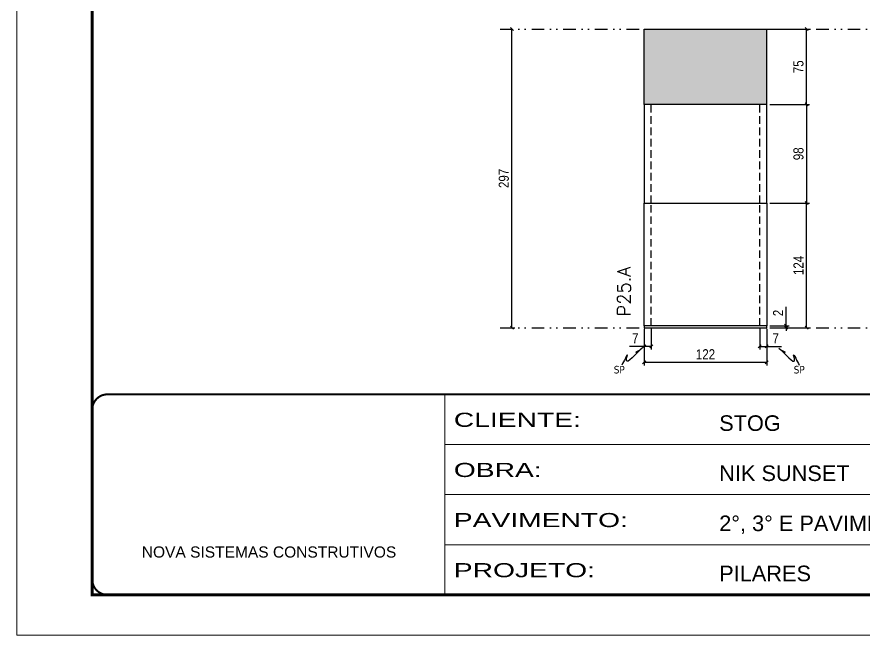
# Model space of a CAD drawing. Extents: x 808 to 7089, y -98 to 17032.
# Drawn here: x 2407 to 3250, y 7942 to 8557 of the extents above; entities that cross this region are included whole.
import ezdxf

# ---------------------------------------------------------------- set-up
doc = ezdxf.new("R2010")
doc.units = 0
for name, pattern in [('CONTINUO', [0]), ('DASHED', [0.75, 0.5, -0.25]), ('DIVIDE2', [0.625, 0.25, -0.125, 0, -0.125, 0, -0.125]), ('HIDDEN', [0.375, 0.25, -0.125])]:
    doc.linetypes.add(name, pattern=pattern)
for name, color, linetype in [('COTA', 241, 'Continuous'), ('Nível', 160, 'Continuous'), ('Painéis', 200, 'Continuous'), ('Sarrafo de Pressão', 42, 'HIDDEN'), ('texto', 7, 'Continuous')]:
    doc.layers.add(name, color=color, linetype=linetype)
for name, color, linetype, lineweight in [('Folhas', 255, 'Continuous', 9), ('SARRAFO DE PRESSAO', 251, 'DASHED', 9), ('Texto Seção', 7, 'Continuous', 15)]:
    doc.layers.add(name, color=color, linetype=linetype, lineweight=lineweight)
doc.styles.add('ARIAL', font='arial.ttf')
doc.styles.add('COTA TECNICA', font='techl___.ttf', dxfattribs={"height": 10})
doc.styles.add('COTA TECNICA-50', font='techl___.ttf', dxfattribs={"height": 10})
doc.styles.add('REGUA-120', font='ROMANS.shx', dxfattribs={"height": 15})
doc.styles.get("Standard").update_dxf_attribs({"font": 'arial.ttf'})
doc.styles.add('Tecnologia', font='')
doc.styles.get('Tecnologia').set_extended_font_data('Forgotten Futurist')
doc.dimstyles.new('COTA PAINEL-50', dxfattribs={"dimtxt": 10, "dimasz": 3, "dimexe": 3, "dimexo": 3, "dimgap": 3, "dimtad": 1, "dimdec": 1, "dimzin": 12, "dimdsep": 46, "dimtxsty": 'COTA TECNICA-50', "dimblk1": 'OBLIQUE', "dimblk2": 'OBLIQUE', "dimsah": 1, "dimcen": 0.9, "dimclrd": 4, "dimclre": 4, "dimclrt": 240, "dimadec": 1, "dimazin": 3, "dimtfac": 1, "dimtdec": 1, "dimtmove": 0, "dimatfit": 3, "dimfxl": 1, "dimtolj": 1, "dimtzin": 12, "dimarcsym": 0})
doc.dimstyles.new('PAINEL', dxfattribs={"dimtxt": 10, "dimasz": 3, "dimexe": 3, "dimexo": 3, "dimgap": 3, "dimtad": 1, "dimdec": 1, "dimzin": 12, "dimdsep": 46, "dimtxsty": 'COTA TECNICA', "dimblk1": 'OBLIQUE', "dimblk2": 'OBLIQUE', "dimsah": 1, "dimcen": 0.9, "dimclrd": 4, "dimclre": 4, "dimclrt": 240, "dimadec": 1, "dimazin": 3, "dimtfac": 1, "dimtdec": 1, "dimtmove": 0, "dimatfit": 3, "dimfxl": 1, "dimtolj": 1, "dimtzin": 12, "dimarcsym": 0})
doc.dimstyles.get("Standard").update_dxf_attribs({"dimtxt": 0.18, "dimasz": 0.18, "dimexe": 0.18, "dimexo": 0.0625, "dimgap": 0.09, "dimtad": 0, "dimtih": 1, "dimtoh": 1, "dimdec": 4, "dimzin": 0, "dimdsep": 46, "dimtxsty": 'Standard', "dimcen": 0.09, "dimadec": 0, "dimazin": 0, "dimtfac": 1, "dimtdec": 4, "dimtofl": 0, "dimtmove": 0, "dimatfit": 3, "dimfxl": 1, "dimtolj": 1, "dimtzin": 0, "dimarcsym": 0})

# ---------------------------------------------------------------- blocks, each defined once
blk = doc.blocks.new('9999999999')
at = {"color": 30, "linetype": 'CONTINUO'}
for p, q in [((98564.56, 34230.21), (98564.56, 34429.45)), ((98564.56, 34379.64), (99583.98, 34379.64)), ((98564.56, 34329.83), (99487.98, 34329.83)), ((98564.56, 34280.02), (99487.98, 34280.02))]:
    blk.add_line(p, q, dxfattribs=at)
at = {"color": 30, "linetype": 'CONTINUO', "const_width": 2}
blk.add_lwpolyline([(99583.98, 34230.21), (99583.98, 34414.45, 0.414214), (99568.98, 34429.45), (98228.98, 34429.45, 0.414214), (98213.98, 34414.45), (98213.98, 34245.21, 0.414214), (98228.98, 34230.21), (99583.98, 34230.21)], format="xyb", dxfattribs=at)
at = {"layer": 'Folhas'}
blk.add_lwpolyline([(98138.98, 34190.21), (99623.98, 34190.21), (99623.98, 35240.21), (98138.98, 35240.21)], close=True, dxfattribs=at)
at = {"layer": 'Folhas', "color": 30, "const_width": 3}
blk.add_lwpolyline([(98213.98, 34230.21), (99583.98, 34230.21), (99583.98, 35200.21), (98213.98, 35200.21)], close=True, dxfattribs=at)
at = {"color": 7, "linetype": 'Continuous', "ltscale": 5, "style": 'ARIAL'}
for s, height, p in [('STOG', 15.483, (98837.68, 34393.13)), ('NIK SUNSET', 15.483, (98837.68, 34343.32)), ('2°, 3° E PAVIMENTO TIPO', 15.4829, (98837.68, 34293.51)), ('NOVA SISTEMAS CONSTRUTIVOS', 11.0592, (98263.19, 34267.21)), ('PILARES', 15.483, (98837.68, 34243.7))]:
    blk.add_text(s, height=height, dxfattribs=at).set_placement(p)
at = {"layer": 'Folhas', "color": 7, "style": 'Tecnologia', "width": 1.5}
for s, p in [('CLIENTE:', (98573.65, 34397.17)), ('OBRA:', (98573.65, 34347.31)), ('PAVIMENTO:', (98573.65, 34297.5)), ('PROJETO:', (98573.65, 34247.69))]:
    blk.add_text(s, height=14, dxfattribs=at).set_placement(p)
blk = doc.blocks.new('_Oblique')
at = {"color": 0, "linetype": 'ByBlock', "lineweight": -2}
blk.add_line((-0.5, -0.5), (0.5, 0.5), dxfattribs=at)
blk = doc.blocks.new('*D1811')
at = {"layer": 'COTA', "color": 4, "lineweight": -2, "transparency": 16777216}
for p, q in [((2899.21, 8247.86), (2899.21, 8544.86)), ((2890.35, 8247.86), (2902.21, 8247.86))]:
    blk.add_line(p, q, dxfattribs=at)
at = {"layer": 'Defpoints', "color": 0, "transparency": 16777216}
for p in [(2899.21, 8544.86), (2899.21, 8544.86), (2887.35, 8247.86)]:
    blk.add_point(p, dxfattribs=at)
at = {"layer": 'COTA', "color": 4, "lineweight": -2, "transparency": 16777216, "xscale": 3, "yscale": 3, "zscale": 3}
for p, rotation in [((2899.21, 8544.86), 90), ((2899.21, 8247.86), 270)]:
    blk.add_blockref('_Oblique', p, dxfattribs=dict(at, rotation=rotation))
at = {"layer": 'COTA', "color": 240, "transparency": 16777216, "insert": (2891.1, 8396.36), "char_height": 10, "attachment_point": 5, "rotation": 90, "style": 'COTA TECNICA-50'}
blk.add_mtext('\\A1;297', dxfattribs=at)
blk = doc.blocks.new('*D903')
at = {"layer": 'COTA', "color": 4, "lineweight": -2, "transparency": 16777216}
for p, q in [((3030.73, 8246.86), (3030.73, 8210.5)), ((3152.73, 8246.86), (3152.73, 8210.5)), ((3152.73, 8213.5), (3030.73, 8213.5))]:
    blk.add_line(p, q, dxfattribs=at)
at = {"layer": 'Defpoints', "color": 0, "transparency": 16777216}
for p in [(3030.73, 8249.86), (3152.73, 8249.86), (3030.73, 8213.5)]:
    blk.add_point(p, dxfattribs=at)
at = {"layer": 'COTA', "color": 4, "lineweight": -2, "transparency": 16777216, "xscale": 3, "yscale": 3, "zscale": 3, "rotation": 180}
blk.add_blockref('_Oblique', (3030.73, 8213.5), dxfattribs=at)
at = {"layer": 'COTA', "color": 4, "lineweight": -2, "transparency": 16777216, "xscale": 3, "yscale": 3, "zscale": 3}
blk.add_blockref('_Oblique', (3152.73, 8213.5), dxfattribs=at)
at = {"layer": 'COTA', "color": 240, "transparency": 16777216, "insert": (3091.73, 8221.56), "char_height": 10, "attachment_point": 5, "style": 'COTA TECNICA'}
blk.add_mtext('\\A1;122', dxfattribs=at)
blk = doc.blocks.new('*D904')
at = {"layer": 'COTA', "color": 4, "lineweight": -2, "transparency": 16777216}
for p, q in [((3145.73, 8246.86), (3145.73, 8226.35)), ((3152.73, 8244.86), (3152.73, 8226.35)), ((3145.73, 8229.35), (3152.73, 8229.35)), ((3152.73, 8229.35), (3167.46, 8229.35))]:
    blk.add_line(p, q, dxfattribs=at)
at = {"layer": 'Defpoints', "color": 0, "transparency": 16777216}
for p in [(3145.73, 8249.86), (3152.73, 8247.86), (3152.73, 8229.35)]:
    blk.add_point(p, dxfattribs=at)
at = {"layer": 'COTA', "color": 4, "lineweight": -2, "transparency": 16777216, "xscale": 3, "yscale": 3, "zscale": 3, "rotation": 180}
blk.add_blockref('_Oblique', (3145.73, 8229.35), dxfattribs=at)
at = {"layer": 'COTA', "color": 4, "lineweight": -2, "transparency": 16777216, "xscale": 3, "yscale": 3, "zscale": 3}
blk.add_blockref('_Oblique', (3152.73, 8229.35), dxfattribs=at)
at = {"layer": 'COTA', "color": 240, "transparency": 16777216, "insert": (3161.6, 8237.43), "char_height": 10, "attachment_point": 5, "style": 'COTA TECNICA-50'}
blk.add_mtext('\\A1;7', dxfattribs=at)
blk = doc.blocks.new('*D905')
at = {"layer": 'COTA', "color": 4, "lineweight": -2, "transparency": 16777216}
for p, q in [((3030.73, 8244.86), (3030.73, 8226.35)), ((3037.73, 8246.86), (3037.73, 8226.35)), ((3030.73, 8229.35), (3016, 8229.35)), ((3037.73, 8229.35), (3030.73, 8229.35))]:
    blk.add_line(p, q, dxfattribs=at)
at = {"layer": 'Defpoints', "color": 0, "transparency": 16777216}
for p in [(3030.73, 8247.86), (3037.73, 8249.86), (3030.73, 8229.35)]:
    blk.add_point(p, dxfattribs=at)
at = {"layer": 'COTA', "color": 4, "lineweight": -2, "transparency": 16777216, "xscale": 3, "yscale": 3, "zscale": 3, "rotation": 180}
blk.add_blockref('_Oblique', (3030.73, 8229.35), dxfattribs=at)
at = {"layer": 'COTA', "color": 4, "lineweight": -2, "transparency": 16777216, "xscale": 3, "yscale": 3, "zscale": 3}
blk.add_blockref('_Oblique', (3037.73, 8229.35), dxfattribs=at)
at = {"layer": 'COTA', "color": 240, "transparency": 16777216, "insert": (3021.87, 8237.43), "char_height": 10, "attachment_point": 5, "style": 'COTA TECNICA-50'}
blk.add_mtext('\\A1;7', dxfattribs=at)
blk = doc.blocks.new('*D906')
at = {"layer": 'COTA', "color": 4, "linetype": 'ByBlock', "lineweight": -2, "transparency": 16777216}
for p, q in [((3155.73, 8371.86), (3195.37, 8371.86)), ((3192.37, 8247.86), (3192.37, 8371.86)), ((3155.73, 8247.86), (3195.37, 8247.86))]:
    blk.add_line(p, q, dxfattribs=at)
at = {"layer": 'Defpoints', "color": 0, "linetype": 'ByBlock', "transparency": 16777216}
for p in [(3152.73, 8371.86), (3192.37, 8371.86), (3152.73, 8247.86)]:
    blk.add_point(p, dxfattribs=at)
at = {"layer": 'COTA', "color": 4, "linetype": 'ByBlock', "lineweight": -2, "transparency": 16777216, "xscale": 3, "yscale": 3, "zscale": 3}
for p, rotation in [((3192.37, 8371.86), 90), ((3192.37, 8247.86), 270)]:
    blk.add_blockref('_Oblique', p, dxfattribs=dict(at, rotation=rotation))
at = {"layer": 'COTA', "color": 240, "linetype": 'ByBlock', "transparency": 16777216, "insert": (3184.3, 8309.86), "char_height": 10, "attachment_point": 5, "rotation": 90, "style": 'COTA TECNICA'}
blk.add_mtext('\\A1;124', dxfattribs=at)
blk = doc.blocks.new('*D907')
at = {"layer": 'COTA', "color": 4, "lineweight": -2, "transparency": 16777216}
for p, q in [((3171.99, 8249.86), (3171.99, 8268.67)), ((3155.73, 8249.86), (3174.99, 8249.86)), ((3155.73, 8247.86), (3174.99, 8247.86)), ((3171.99, 8247.86), (3171.99, 8249.86)), ((3171.99, 8247.86), (3171.99, 8244.86))]:
    blk.add_line(p, q, dxfattribs=at)
at = {"layer": 'Defpoints', "color": 0, "transparency": 16777216}
for p in [(3152.73, 8249.86), (3152.73, 8247.86), (3171.99, 8247.86)]:
    blk.add_point(p, dxfattribs=at)
at = {"layer": 'COTA', "color": 4, "lineweight": -2, "transparency": 16777216, "xscale": 3, "yscale": 3, "zscale": 3}
for p, rotation in [((3171.99, 8249.86), 270), ((3171.99, 8247.86), 90)]:
    blk.add_blockref('_Oblique', p, dxfattribs=dict(at, rotation=rotation))
at = {"layer": 'COTA', "color": 240, "transparency": 16777216, "insert": (3163.99, 8262.61), "char_height": 10, "attachment_point": 5, "rotation": 90, "style": 'COTA TECNICA-50'}
blk.add_mtext('\\A1;2', dxfattribs=at)
blk = doc.blocks.new('*D908')
at = {"layer": 'COTA', "color": 4, "linetype": 'ByBlock', "lineweight": -2, "transparency": 16777216}
for p, q in [((3155.73, 8371.86), (3195.37, 8371.86)), ((3192.37, 8247.86), (3192.37, 8371.86)), ((3155.73, 8247.86), (3195.37, 8247.86))]:
    blk.add_line(p, q, dxfattribs=at)
at = {"layer": 'Defpoints', "color": 0, "linetype": 'ByBlock', "transparency": 16777216}
for p in [(3152.73, 8371.86), (3192.37, 8371.86), (3152.73, 8247.86)]:
    blk.add_point(p, dxfattribs=at)
at = {"layer": 'COTA', "color": 4, "linetype": 'ByBlock', "lineweight": -2, "transparency": 16777216, "xscale": 3, "yscale": 3, "zscale": 3}
for p, rotation in [((3192.37, 8371.86), 90), ((3192.37, 8247.86), 270)]:
    blk.add_blockref('_Oblique', p, dxfattribs=dict(at, rotation=rotation))
at = {"layer": 'COTA', "color": 240, "linetype": 'ByBlock', "transparency": 16777216, "insert": (3184.3, 8309.86), "char_height": 10, "attachment_point": 5, "rotation": 90, "style": 'COTA TECNICA'}
blk.add_mtext('\\A1;124', dxfattribs=at)
blk = doc.blocks.new('*D909')
at = {"layer": 'COTA', "color": 4, "lineweight": -2, "transparency": 16777216}
for p, q in [((3121.73, 8544.86), (3195.37, 8544.86)), ((3192.37, 8469.86), (3192.37, 8544.86)), ((3155.73, 8469.86), (3195.37, 8469.86))]:
    blk.add_line(p, q, dxfattribs=at)
at = {"layer": 'Defpoints', "color": 0, "transparency": 16777216}
for p in [(3118.73, 8544.86), (3192.37, 8544.86), (3152.73, 8469.86)]:
    blk.add_point(p, dxfattribs=at)
at = {"layer": 'COTA', "color": 4, "lineweight": -2, "transparency": 16777216, "xscale": 3, "yscale": 3, "zscale": 3}
for p, rotation in [((3192.37, 8544.86), 90), ((3192.37, 8469.86), 270)]:
    blk.add_blockref('_Oblique', p, dxfattribs=dict(at, rotation=rotation))
at = {"layer": 'COTA', "color": 240, "transparency": 16777216, "insert": (3184.26, 8507.36), "char_height": 10, "attachment_point": 5, "rotation": 90, "style": 'COTA TECNICA-50'}
blk.add_mtext('\\A1;75', dxfattribs=at)
blk = doc.blocks.new('*D820')
at = {"layer": 'COTA', "color": 4, "lineweight": -2, "transparency": 16777216}
for p, q in [((3155.73, 8469.86), (3195.37, 8469.86)), ((3192.37, 8469.86), (3192.37, 8371.86)), ((3155.73, 8371.86), (3195.37, 8371.86))]:
    blk.add_line(p, q, dxfattribs=at)
at = {"layer": 'Defpoints', "color": 0, "transparency": 16777216}
for p in [(3152.73, 8469.86), (3152.73, 8371.86), (3192.37, 8371.86)]:
    blk.add_point(p, dxfattribs=at)
at = {"layer": 'COTA', "color": 4, "lineweight": -2, "transparency": 16777216, "xscale": 3, "yscale": 3, "zscale": 3}
for p, rotation in [((3192.37, 8469.86), 90), ((3192.37, 8371.86), 270)]:
    blk.add_blockref('_Oblique', p, dxfattribs=dict(at, rotation=rotation))
at = {"layer": 'COTA', "color": 240, "transparency": 16777216, "insert": (3184.27, 8420.86), "char_height": 10, "attachment_point": 5, "rotation": 90, "style": 'COTA TECNICA'}
blk.add_mtext('\\A1;98', dxfattribs=at)

msp = doc.modelspace()

# ---------------------------------------------------------------- hatches: boundary and pattern name
at = {"layer": 'COTA', "linetype": 'ByBlock'}
h = msp.add_hatch(dxfattribs=at)
h.set_pattern_fill('AR-CONC', color=256, scale=0.03)
h.set_pattern_definition([(50, (-5384.3566, 4365.873), (5.46554, -0.4781726), [0.5715, -6.2865]), (355, (-5384.3566, 4365.873), (-1.0573026, 5.7317054), [0.4572, -5.0292175]), (100.451445, (-5383.901, 4365.833), (4.4082374, 5.2535326), [0.4857003, -5.3427073]), (46.1842, (-5384.3566, 4367.397), (8.132371, -1.26127), [0.85725, -9.42975]), (96.63556, (-5383.679, 4367.292), (7.122124, 7.422784), [0.728551, -8.014068]), (351.18415, (-5384.3566, 4367.397), (7.122124, 7.422784), [0.685799, -7.543792]), (21, (-5383.5946, 4367.016), (4.5484317, -3.067956), [0.5715, -6.2865]), (326, (-5383.5946, 4367.016), (1.854061, 5.525639), [0.4572, -5.0292]), (71.451445, (-5383.2155, 4366.76), (6.4024926, 2.457683), [0.4857003, -5.342698]), (37.5, (-5384.3566, 4365.8729), (0.0926581, 2.53665117), [0, -4.96824, 0, -5.1054, 0, -5.04825]), (7.5, (-5384.3566, 4365.873), (2.0045899, 3.00541724), [0, -2.91084, 0, -4.85394, 0, -1.92405]), (327.5, (-5386.0558, 4365.8729), (4.06771786, -0.1718623), [0, -1.905, 0, -5.9436, 0, -7.8867]), (317.5, (-5386.8178, 4365.873), (4.4438754, 0.7627947), [0, -2.4765, 0, -3.94716, 0, -5.6007])])
h.paths.add_polyline_path([(3030.73, 8469.86), (3152.73, 8469.86), (3152.73, 8544.86), (3030.73, 8544.86)])

# ---------------------------------------------------------------- linework, layer by layer
for p, q in [((3030.73, 8544.86), (3030.73, 8544.86)), ((3030.73, 8469.86), (3030.73, 8544.86)), ((3030.73, 8544.86), (3152.73, 8544.86)), ((3152.73, 8469.86), (3152.73, 8544.86))]:
    msp.add_line(p, q, dxfattribs=at)
at = {"layer": 'Nível', "color": 4, "linetype": 'DIVIDE2', "ltscale": 50}
for p, q in [((2887.35, 8544.86), (3851.67, 8544.86)), ((2887.35, 8247.86), (3851.67, 8247.86))]:
    msp.add_line(p, q, dxfattribs=at)
at = {"layer": 'Painéis'}
for p, q in [((3030.73, 8469.86), (3030.73, 8371.86)), ((3152.73, 8469.86), (3030.73, 8469.86)), ((3152.73, 8371.86), (3152.73, 8469.86))]:
    msp.add_line(p, q, dxfattribs=at)
for points in [[(3030.73, 8371.86), (3152.73, 8371.86), (3152.73, 8249.86), (3030.73, 8249.86)], [(3030.73, 8247.86), (3152.73, 8247.86), (3152.73, 8249.86), (3030.73, 8249.86)]]:
    msp.add_lwpolyline(points, close=True, dxfattribs=at)
at = {"layer": 'Sarrafo de Pressão', "ltscale": 30}
for p, q in [((3037.73, 8371.86), (3037.73, 8469.86)), ((3145.73, 8371.86), (3145.73, 8469.86)), ((3037.73, 8249.86), (3037.73, 8371.86)), ((3145.73, 8249.86), (3145.73, 8371.86))]:
    msp.add_line(p, q, dxfattribs=at)

# ---------------------------------------------------------------- block references
at = {"layer": 'SARRAFO DE PRESSAO', "color": 6, "linetype": 'ByBlock'}
msp.add_blockref('9999999999', (-95732.31, -26247.75), dxfattribs=at)

# ---------------------------------------------------------------- texts
at = {"layer": 'texto', "color": 0, "char_height": 7.5, "attachment_point": 5}
for insert in [(3005.95, 8206.19), (3184.98, 8206.19)]:
    msp.add_mtext('{\\fTahoma|b0|i0|c0|p34;\\C4;SP}', dxfattribs=dict(at, insert=insert))
at = {"layer": 'Texto Seção', "insert": (3017.26, 8259.12), "char_height": 13, "width": 285.3299, "attachment_point": 7, "rotation": 90, "style": 'REGUA-120'}
msp.add_mtext('P25.A', dxfattribs=at)

# ---------------------------------------------------------------- dimensions: what is measured, and where the dimension line sits
at = {"layer": 'COTA'}
for base, p1, p2, angle, dimstyle, picture, middle in [((2899.21, 8544.86), (2887.35, 8247.86), (2899.21, 8544.86), 90, 'COTA PAINEL-50', '*D1811', (2891.1, 8396.36)), ((3192.37, 8544.86), (3152.73, 8469.86), (3118.73, 8544.86), 90, 'COTA PAINEL-50', '*D909', (3184.26, 8507.36)), ((3192.37, 8371.86), (3152.73, 8469.86), (3152.73, 8371.86), 90, 'PAINEL', '*D820', (3184.27, 8420.86)), ((3030.73, 8229.35), (3037.73, 8249.86), (3030.73, 8247.86), 180, 'COTA PAINEL-50', '*D905', (3021.87, 8237.43))]:
    dim = msp.add_linear_dim(base=base, p1=p1, p2=p2, angle=angle, dimstyle=dimstyle, dxfattribs=at)
    dim.commit()
    dim.dimension.update_dxf_attribs({"geometry": picture, "text_midpoint": middle})
at = {"layer": 'COTA', "linetype": 'ByBlock'}
for picture in ['*D906', '*D908']:
    dim = msp.add_aligned_dim(p1=(3152.73, 8247.86), p2=(3152.73, 8371.86), distance=-39.64, dimstyle='PAINEL', dxfattribs=at)
    dim.commit()
    dim.dimension.update_dxf_attribs({"geometry": picture, "text_midpoint": (3184.3, 8309.86)})
at = {"layer": 'COTA'}
dim = msp.add_linear_dim(base=(3171.99, 8247.86), p1=(3152.73, 8249.86), p2=(3152.73, 8247.86), angle=90, dimstyle='COTA PAINEL-50', dxfattribs=at)
dim.commit()
dim.dimension.update_dxf_attribs({"geometry": '*D907', "text_midpoint": (3171.99, 8262.61), "dimtype": 160})
dim = msp.add_linear_dim(base=(3030.73, 8213.5), p1=(3152.73, 8249.86), p2=(3030.73, 8249.86), angle=180, dimstyle='PAINEL', override={"dimarcsym": 2}, dxfattribs=at)
dim.commit()
dim.dimension.update_dxf_attribs({"geometry": '*D903', "text_midpoint": (3091.73, 8221.56)})
dim = msp.add_linear_dim(base=(3152.73, 8229.35), p1=(3145.73, 8249.86), p2=(3152.73, 8247.86), dimstyle='COTA PAINEL-50', dxfattribs=at)
dim.commit()
dim.dimension.update_dxf_attribs({"geometry": '*D904', "text_midpoint": (3161.6, 8237.43)})

# ---------------------------------------------------------------- leaders
at = {"layer": 'COTA', "path_type": 1}
for points in [[(3028.9, 8227.68), (3013.12, 8215.85), (3014.04, 8220.66), (3008.49, 8210.88)], [(3164.56, 8227.68), (3180.35, 8215.85), (3179.42, 8220.66), (3184.97, 8210.88)]]:
    msp.add_leader(points, dimstyle='Standard', override={"dimasz": 8}, dxfattribs=at)

doc.saveas('drawing.dxf')
